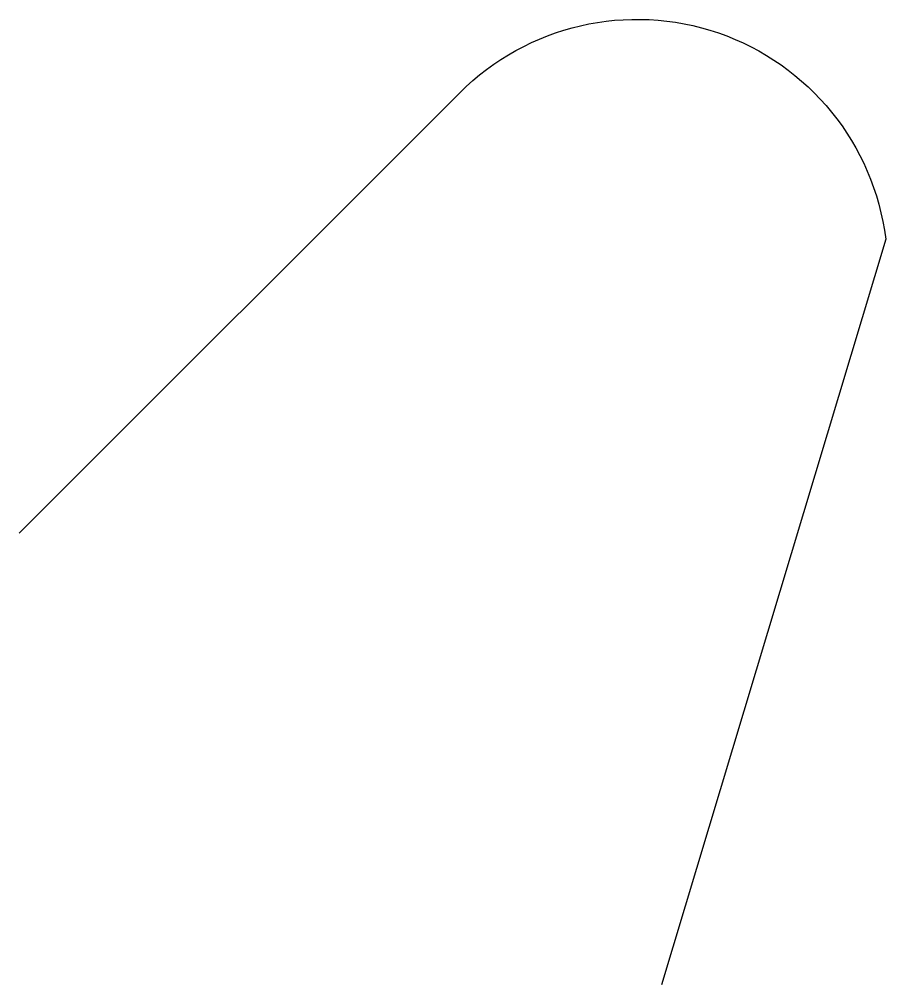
# Model space of a CAD drawing. Header units: millimetres. Extents: x 0 to 139, y -72 to 82.
import ezdxf

# ---------------------------------------------------------------- set-up
doc = ezdxf.new("R2010")
doc.units = ezdxf.units.MM

msp = doc.modelspace()

# ---------------------------------------------------------------- linework, layer by layer
msp.add_lwpolyline([(0, 0), (70.71, 70.71, -0.62448), (139.1, 47.2), (103.11, -72.48)], format="xyb")

doc.saveas('drawing.dxf')
